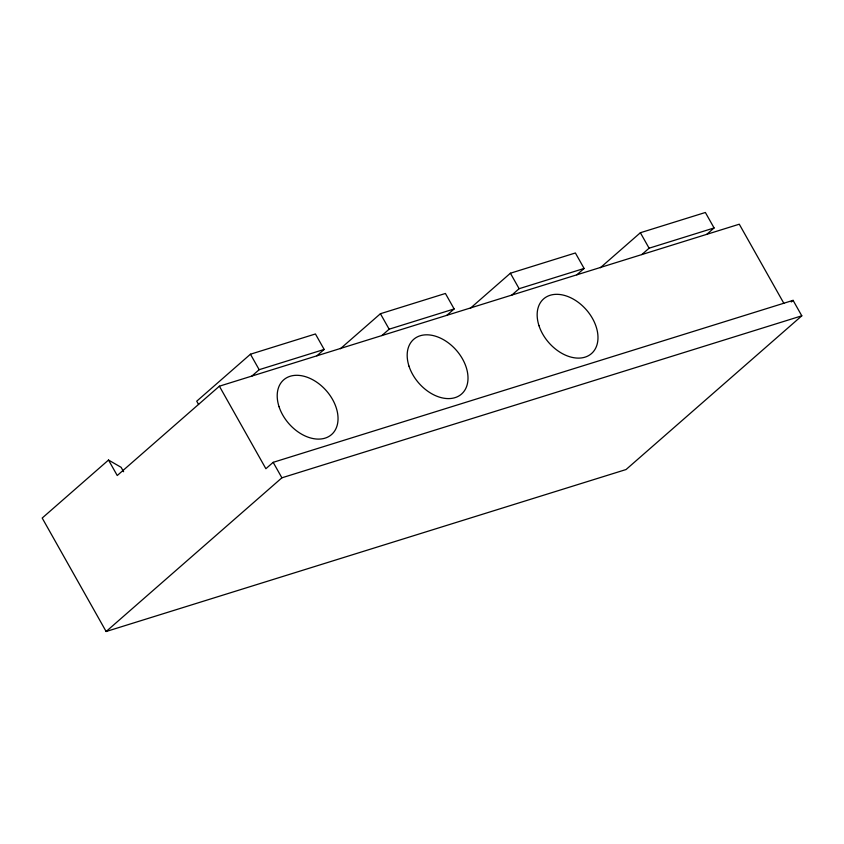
<?xml version="1.0" encoding="UTF-8"?>
<svg xmlns="http://www.w3.org/2000/svg" width="844" height="844" viewBox="0 0 844 844"><rect width="100%" height="100%" fill="white"/><g stroke="black" fill="none" stroke-linecap="round" stroke-linejoin="round"><path stroke-width="1.27" d="M108.517 460.043L42.2 518.047L106.133 631.512L626.048 469.538L801.8 315.825L793.086 300.358L273.171 462.333L265.881 468.715L219.377 386.193L117.242 475.52L108.517 460.043L121.125 467.323L123.614 471.743M316.859 355.82L324.159 349.437L315.434 333.971L250.446 354.216L196.726 401.195L198.593 404.508M251.871 376.065L259.171 369.693L324.159 349.437M340.375 348.741L380.422 313.725L445.41 293.469L454.135 308.946L446.835 315.329M381.847 335.574L389.147 329.192L454.135 308.946M470.361 308.25L510.398 273.224L575.386 252.978L584.111 268.455L576.811 274.827M106.133 631.512L281.896 477.809L801.8 315.825M511.823 295.083L519.123 288.701L584.111 268.455M600.337 267.748L640.374 232.733L705.373 212.488L714.087 227.954L706.787 234.337M641.799 254.582L649.099 248.199L714.087 227.954M791.261 301.952L793.086 300.358M219.377 386.193L739.281 224.209L783.844 303.302M640.374 232.733L649.099 248.199M510.398 273.224L519.123 288.701M380.422 313.725L389.147 329.192M250.446 354.216L259.171 369.693M273.171 462.333L281.896 477.809M538.989 325.71A36.345 24.94 48.8 0 0 590.863 354.1A36.345 24.94 48.8 0 0 572.854 298.85A36.345 24.94 48.8 0 0 538.989 325.71M409.013 366.201A36.345 24.94 48.8 0 0 460.887 394.591A36.345 24.94 48.8 0 0 442.878 339.341A36.345 24.94 48.8 0 0 409.013 366.201M279.037 406.692A36.345 24.94 48.8 0 0 330.911 435.093A36.345 24.94 48.8 0 0 312.902 379.832A36.345 24.94 48.8 0 0 279.037 406.692"/></g></svg>
